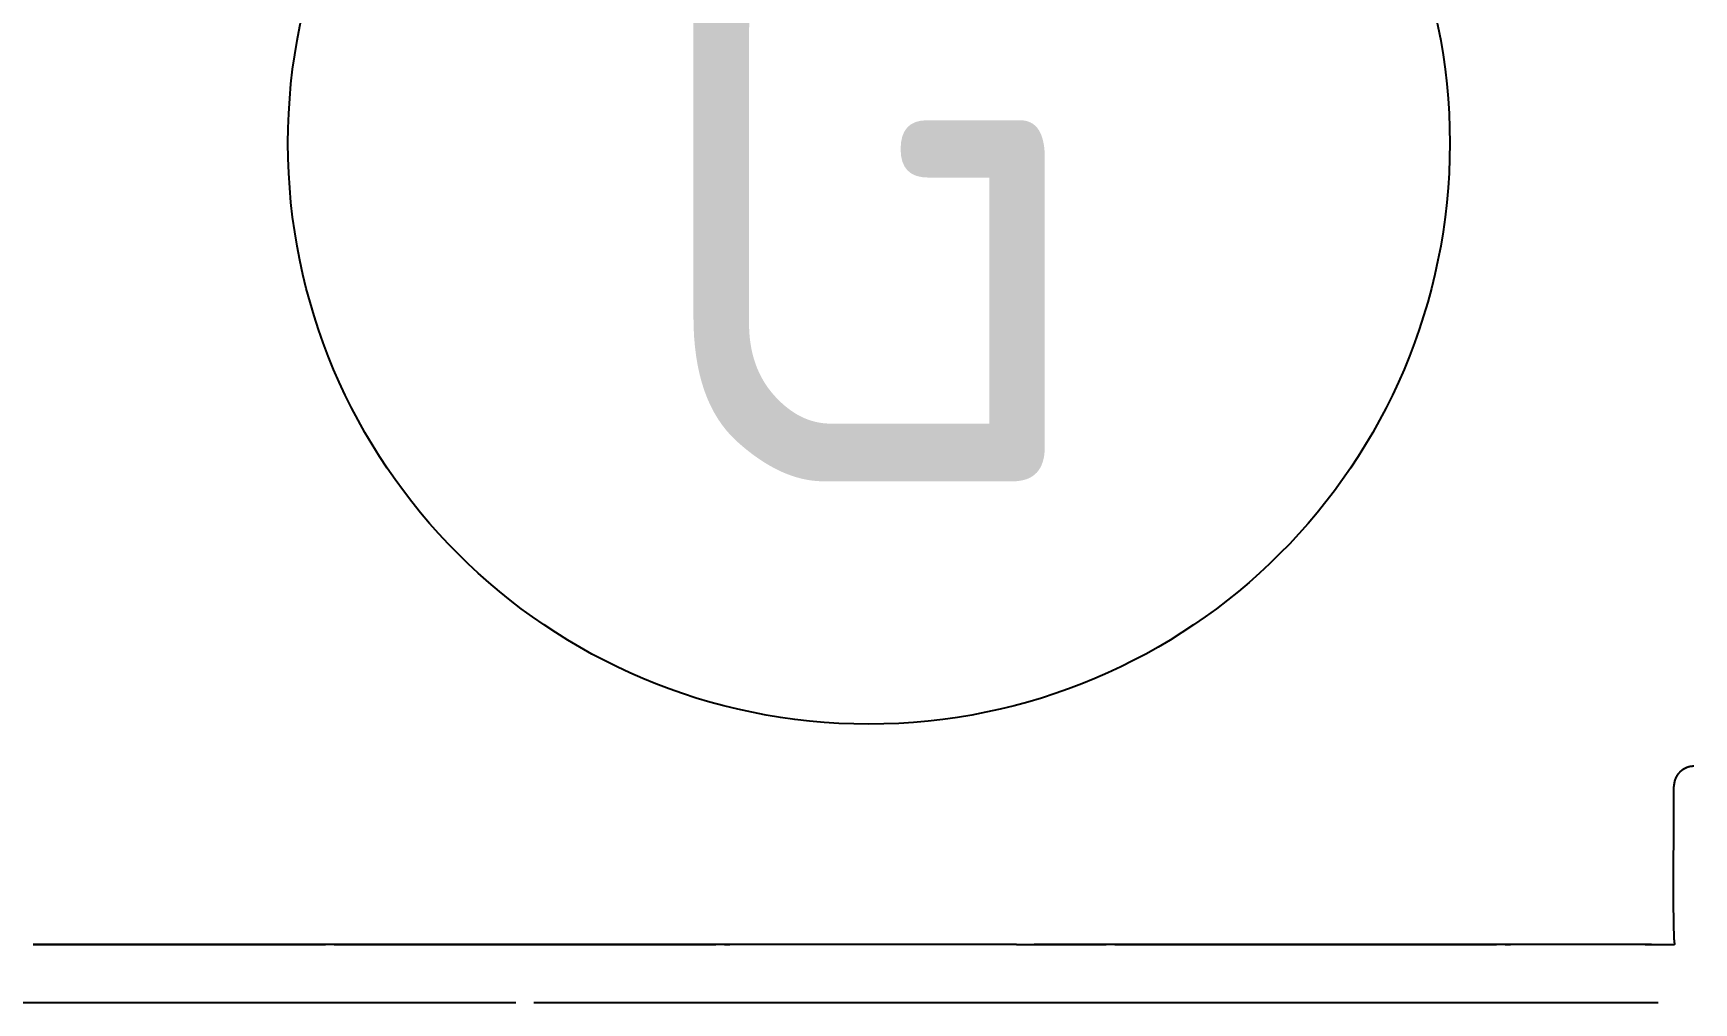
# Model space of a CAD drawing. Extents: x 4511820 to 5180432, y -1526536 to -944957.
# Drawn here: x 5013589 to 5013863.4, y -1423149.2 to -1422989 of the extents above; entities that cross this region are included whole.
import ezdxf

# ---------------------------------------------------------------- set-up
doc = ezdxf.new("R2010")
doc.units = 0
doc.header["$MEASUREMENT"] = 0
doc.layers.add('Z-Kúrenie', color=101, linetype='CONTINUOUS')
doc.styles.add('STYLE1', font='isocp.shx')

msp = doc.modelspace()

# ---------------------------------------------------------------- linework, layer by layer
at = {"layer": 'Z-Kúrenie'}
for p, q in [((5013860.106, -1423132.616), (5013860.155, -1423115.363)), ((5013860.157, -1423115.363), (5013860.159, -1423113.448)), ((5013636.235, -1423139.549), (5013589.007, -1423139.549)), ((5013589.007, -1423139.55), (5013636.379, -1423139.551)), ((5013636.235, -1423139.55), (5013636.235, -1423139.549)), ((5013637.278, -1423139.563), (5013636.235, -1423139.549)), ((5013636.379, -1423139.551), (5013636.507, -1423139.552)), ((5013636.507, -1423139.552), (5013636.687, -1423139.554)), ((5013636.687, -1423139.554), (5013637.04, -1423139.56)), ((5013637.04, -1423139.56), (5013637.162, -1423139.562)), ((5013637.162, -1423139.562), (5013637.234, -1423139.563)), ((5013637.234, -1423139.563), (5013637.29, -1423139.563)), ((5013637.29, -1423139.563), (5013637.278, -1423139.563)), ((5013638.741, -1423139.563), (5013637.289, -1423139.563)), ((5013638.715, -1423139.563), (5013638.715, -1423139.563)), ((5013638.728, -1423139.563), (5013638.715, -1423139.563)), ((5013639.769, -1423139.549), (5013638.728, -1423139.563)), ((5013638.741, -1423139.563), (5013638.811, -1423139.563)), ((5013638.811, -1423139.563), (5013638.888, -1423139.562)), ((5013638.888, -1423139.562), (5013639.329, -1423139.554)), ((5013639.329, -1423139.554), (5013639.511, -1423139.551)), ((5013639.511, -1423139.551), (5013639.641, -1423139.55)), ((5013639.641, -1423139.55), (5013700.758, -1423139.55)), ((5013700.749, -1423139.549), (5013639.769, -1423139.549)), ((5013639.769, -1423139.55), (5013639.769, -1423139.549)), ((5013700.749, -1423139.55), (5013700.749, -1423139.549)), ((5013701.791, -1423139.563), (5013700.749, -1423139.549)), ((5013700.758, -1423139.55), (5013700.892, -1423139.551)), ((5013700.892, -1423139.551), (5013701.02, -1423139.552)), ((5013701.02, -1423139.552), (5013701.2, -1423139.554)), ((5013701.2, -1423139.554), (5013701.553, -1423139.56)), ((5013701.553, -1423139.56), (5013701.675, -1423139.562)), ((5013701.675, -1423139.562), (5013701.747, -1423139.563)), ((5013701.747, -1423139.563), (5013701.803, -1423139.563)), ((5013701.803, -1423139.563), (5013701.791, -1423139.563)), ((5013703.254, -1423139.563), (5013701.802, -1423139.563)), ((5013703.241, -1423139.563), (5013703.228, -1423139.563)), ((5013704.283, -1423139.549), (5013703.241, -1423139.563)), ((5013703.254, -1423139.563), (5013703.324, -1423139.563)), ((5013703.324, -1423139.563), (5013703.401, -1423139.562)), ((5013703.401, -1423139.562), (5013703.842, -1423139.554)), ((5013703.842, -1423139.554), (5013704.024, -1423139.551)), ((5013704.024, -1423139.551), (5013704.154, -1423139.55)), ((5013751.511, -1423139.55), (5013704.154, -1423139.55)), ((5013704.283, -1423139.55), (5013704.283, -1423139.549)), ((5013751.511, -1423139.549), (5013704.283, -1423139.549)), ((5013751.512, -1423139.553), (5013754.424, -1423139.553)), ((5013751.513, -1423139.554), (5013754.423, -1423139.554)), ((5013754.425, -1423139.55), (5013765.405, -1423139.551)), ((5013765.262, -1423139.549), (5013754.426, -1423139.549)), ((5013765.262, -1423139.55), (5013765.262, -1423139.549)), ((5013766.304, -1423139.563), (5013765.262, -1423139.549)), ((5013765.405, -1423139.551), (5013765.534, -1423139.552)), ((5013765.534, -1423139.552), (5013765.714, -1423139.554)), ((5013765.714, -1423139.554), (5013766.066, -1423139.56)), ((5013766.066, -1423139.56), (5013766.188, -1423139.562)), ((5013766.188, -1423139.562), (5013766.261, -1423139.563)), ((5013766.261, -1423139.563), (5013766.316, -1423139.563)), ((5013766.316, -1423139.563), (5013766.304, -1423139.563)), ((5013767.767, -1423139.563), (5013766.315, -1423139.563)), ((5013767.754, -1423139.563), (5013767.742, -1423139.563)), ((5013768.796, -1423139.549), (5013767.754, -1423139.563)), ((5013767.767, -1423139.563), (5013767.837, -1423139.563)), ((5013767.837, -1423139.563), (5013767.914, -1423139.562)), ((5013767.914, -1423139.562), (5013768.355, -1423139.554)), ((5013768.355, -1423139.554), (5013768.537, -1423139.551)), ((5013768.537, -1423139.551), (5013768.667, -1423139.55)), ((5013768.667, -1423139.55), (5013829.784, -1423139.55)), ((5013768.796, -1423139.55), (5013768.796, -1423139.549)), ((5013829.775, -1423139.549), (5013768.796, -1423139.549)), ((5013829.775, -1423139.55), (5013829.775, -1423139.549)), ((5013830.818, -1423139.563), (5013829.775, -1423139.549)), ((5013829.784, -1423139.55), (5013829.918, -1423139.551)), ((5013829.918, -1423139.551), (5013830.047, -1423139.552)), ((5013830.047, -1423139.552), (5013830.227, -1423139.554)), ((5013830.227, -1423139.554), (5013830.579, -1423139.56)), ((5013830.579, -1423139.56), (5013830.701, -1423139.562)), ((5013830.701, -1423139.562), (5013830.774, -1423139.563)), ((5013830.774, -1423139.563), (5013830.829, -1423139.563)), ((5013830.829, -1423139.563), (5013830.818, -1423139.563)), ((5013832.28, -1423139.563), (5013830.828, -1423139.563)), ((5013832.267, -1423139.563), (5013832.255, -1423139.563)), ((5013833.309, -1423139.549), (5013832.267, -1423139.563)), ((5013832.28, -1423139.563), (5013832.35, -1423139.563)), ((5013832.35, -1423139.563), (5013832.427, -1423139.562)), ((5013832.427, -1423139.562), (5013832.869, -1423139.554)), ((5013832.869, -1423139.554), (5013833.051, -1423139.551)), ((5013833.051, -1423139.551), (5013833.18, -1423139.55)), ((5013855.415, -1423139.55), (5013833.18, -1423139.55)), ((5013833.309, -1423139.55), (5013833.309, -1423139.549)), ((5013855.415, -1423139.549), (5013833.309, -1423139.549)), ((5013855.415, -1423139.55), (5013855.415, -1423139.549)), ((5013856.467, -1423139.563), (5013855.415, -1423139.549)), ((5013855.415, -1423139.55), (5013855.528, -1423139.55)), ((5013855.528, -1423139.55), (5013855.663, -1423139.551)), ((5013855.663, -1423139.551), (5013855.864, -1423139.554)), ((5013856.337, -1423139.562), (5013856.433, -1423139.563)), ((5013856.433, -1423139.563), (5013860.217, -1423139.563)), ((5013668.77, -1423149.2), (5013482.985, -1423149.2)), ((5013857.533, -1423149.2), (5013671.748, -1423149.2))]:
    msp.add_line(p, q, dxfattribs=at)
msp.add_lwpolyline([(5013855.864, -1423139.554), (5013856.117, -1423139.558), (5013856.176, -1423139.56), (5013856.337, -1423139.562)], dxfattribs=at)
for points in [[(5013863.444, -1423110.115, 0), (5013863.436, -1423110.115, 0), (5013863.427, -1423110.115, 0), (5013863.411, -1423110.116, 0), (5013863.402, -1423110.116, 0), (5013863.394, -1423110.116, 0), (5013863.385, -1423110.116, 0), (5013863.377, -1423110.116, 0), (5013863.36, -1423110.116, 0), (5013863.352, -1423110.117, 0), (5013863.344, -1423110.117, 0), (5013863.335, -1423110.117, 0), (5013863.327, -1423110.118, 0), (5013863.31, -1423110.118, 0), (5013863.302, -1423110.119, 0), (5013863.293, -1423110.119, 0), (5013863.285, -1423110.119, 0), (5013863.268, -1423110.12, 0), (5013863.26, -1423110.121, 0), (5013863.252, -1423110.121, 0), (5013863.243, -1423110.122, 0), (5013863.235, -1423110.122, 0), (5013863.218, -1423110.123, 0), (5013863.21, -1423110.124, 0), (5013863.201, -1423110.125, 0), (5013863.193, -1423110.125, 0), (5013863.185, -1423110.126, 0), (5013863.168, -1423110.127, 0), (5013863.159, -1423110.128, 0), (5013863.151, -1423110.129, 0), (5013863.143, -1423110.13, 0), (5013863.126, -1423110.131, 0), (5013863.118, -1423110.132, 0), (5013863.109, -1423110.133, 0), (5013863.101, -1423110.134, 0), (5013863.092, -1423110.135, 0), (5013863.076, -1423110.136, 0), (5013863.067, -1423110.137, 0), (5013863.059, -1423110.138, 0), (5013863.051, -1423110.14, 0), (5013863.042, -1423110.141, 0), (5013863.026, -1423110.142, 0), (5013863.017, -1423110.143, 0), (5013863.009, -1423110.145, 0), (5013863, -1423110.146, 0), (5013862.992, -1423110.147, 0), (5013862.975, -1423110.149, 0), (5013862.967, -1423110.15, 0), (5013862.959, -1423110.152, 0), (5013862.95, -1423110.154, 0), (5013862.942, -1423110.155, 0), (5013862.925, -1423110.157, 0), (5013862.917, -1423110.158, 0), (5013862.908, -1423110.16, 0), (5013862.9, -1423110.162, 0), (5013862.892, -1423110.163, 0), (5013862.875, -1423110.165, 0), (5013862.867, -1423110.167, 0), (5013862.858, -1423110.169, 0), (5013862.85, -1423110.171, 0), (5013862.841, -1423110.172, 0), (5013862.825, -1423110.174, 0), (5013862.816, -1423110.176, 0), (5013862.808, -1423110.178, 0), (5013862.8, -1423110.18, 0), (5013862.791, -1423110.182, 0), (5013862.774, -1423110.184, 0), (5013862.766, -1423110.186, 0), (5013862.758, -1423110.189, 0), (5013862.749, -1423110.191, 0), (5013862.741, -1423110.193, 0), (5013862.724, -1423110.195, 0), (5013862.716, -1423110.197, 0), (5013862.708, -1423110.2, 0), (5013862.699, -1423110.202, 0), (5013862.691, -1423110.204, 0), (5013862.682, -1423110.207, 0), (5013862.666, -1423110.209, 0), (5013862.657, -1423110.212, 0), (5013862.649, -1423110.214, 0), (5013862.641, -1423110.217, 0), (5013862.632, -1423110.219, 0), (5013862.615, -1423110.222, 0), (5013862.607, -1423110.224, 0), (5013862.599, -1423110.227, 0), (5013862.59, -1423110.23, 0), (5013862.582, -1423110.232, 0), (5013862.574, -1423110.235, 0), (5013862.557, -1423110.238, 0), (5013862.549, -1423110.241, 0), (5013862.54, -1423110.243, 0), (5013862.532, -1423110.246, 0), (5013862.523, -1423110.249, 0), (5013862.515, -1423110.252, 0), (5013862.498, -1423110.255, 0), (5013862.49, -1423110.258, 0), (5013862.482, -1423110.261, 0), (5013862.473, -1423110.264, 0), (5013862.465, -1423110.267, 0), (5013862.456, -1423110.27, 0), (5013862.44, -1423110.273, 0), (5013862.431, -1423110.276, 0), (5013862.423, -1423110.279, 0), (5013862.415, -1423110.283, 0), (5013862.406, -1423110.286, 0), (5013862.398, -1423110.289, 0), (5013862.39, -1423110.292, 0), (5013862.373, -1423110.296, 0), (5013862.364, -1423110.299, 0), (5013862.356, -1423110.302, 0), (5013862.348, -1423110.306, 0), (5013862.339, -1423110.309, 0), (5013862.331, -1423110.313, 0), (5013862.323, -1423110.316, 0), (5013862.306, -1423110.32, 0), (5013862.297, -1423110.323, 0), (5013862.289, -1423110.327, 0), (5013862.281, -1423110.331, 0), (5013862.272, -1423110.334, 0), (5013862.264, -1423110.338, 0), (5013862.256, -1423110.342, 0), (5013862.239, -1423110.345, 0), (5013862.231, -1423110.349, 0), (5013862.222, -1423110.353, 0), (5013862.214, -1423110.357, 0), (5013862.205, -1423110.361, 0), (5013862.197, -1423110.365, 0), (5013862.189, -1423110.368, 0), (5013862.18, -1423110.372, 0), (5013862.164, -1423110.376, 0), (5013862.155, -1423110.38, 0), (5013862.147, -1423110.384, 0), (5013862.138, -1423110.388, 0), (5013862.13, -1423110.393, 0), (5013862.122, -1423110.397, 0), (5013862.113, -1423110.401, 0), (5013862.105, -1423110.405, 0), (5013862.097, -1423110.409, 0), (5013862.08, -1423110.414, 0), (5013862.072, -1423110.418, 0), (5013862.063, -1423110.422, 0), (5013862.055, -1423110.426, 0), (5013862.046, -1423110.431, 0), (5013862.038, -1423110.435, 0), (5013862.03, -1423110.44, 0), (5013862.021, -1423110.444, 0), (5013862.013, -1423110.449, 0), (5013862.005, -1423110.453, 0), (5013861.988, -1423110.458, 0), (5013861.979, -1423110.462, 0), (5013861.971, -1423110.467, 0), (5013861.963, -1423110.471, 0), (5013861.954, -1423110.476, 0), (5013861.946, -1423110.481, 0), (5013861.938, -1423110.485, 0), (5013861.929, -1423110.49, 0), (5013861.921, -1423110.495, 0), (5013861.913, -1423110.5, 0), (5013861.904, -1423110.504, 0), (5013861.896, -1423110.509, 0), (5013861.887, -1423110.514, 0), (5013861.871, -1423110.519, 0), (5013861.862, -1423110.524, 0), (5013861.854, -1423110.529, 0), (5013861.846, -1423110.534, 0), (5013861.837, -1423110.539, 0), (5013861.829, -1423110.544, 0), (5013861.82, -1423110.549, 0), (5013861.812, -1423110.554, 0), (5013861.804, -1423110.559, 0), (5013861.795, -1423110.564, 0), (5013861.787, -1423110.569, 0), (5013861.779, -1423110.575, 0), (5013861.77, -1423110.58, 0), (5013861.762, -1423110.585, 0), (5013861.754, -1423110.59, 0), (5013861.745, -1423110.596, 0), (5013861.737, -1423110.601, 0), (5013861.728, -1423110.606, 0), (5013861.72, -1423110.612, 0), (5013861.712, -1423110.617, 0), (5013861.703, -1423110.622, 0), (5013861.695, -1423110.628, 0), (5013861.678, -1423110.633, 0), (5013861.67, -1423110.639, 0), (5013861.661, -1423110.644, 0), (5013861.653, -1423110.65, 0), (5013861.645, -1423110.656, 0), (5013861.636, -1423110.661, 0), (5013861.628, -1423110.667, 0), (5013861.62, -1423110.673, 0), (5013861.611, -1423110.678, 0), (5013861.603, -1423110.684, 0), (5013861.595, -1423110.69, 0), (5013861.586, -1423110.696, 0), (5013861.578, -1423110.701, 0), (5013861.569, -1423110.707, 0), (5013861.561, -1423110.713, 0), (5013861.553, -1423110.719, 0), (5013861.544, -1423110.725, 0), (5013861.536, -1423110.731, 0), (5013861.528, -1423110.737, 0), (5013861.519, -1423110.743, 0), (5013861.511, -1423110.749, 0), (5013861.502, -1423110.755, 0), (5013861.502, -1423110.761, 0), (5013861.494, -1423110.767, 0), (5013861.486, -1423110.773, 0), (5013861.477, -1423110.779, 0), (5013861.469, -1423110.785, 0), (5013861.461, -1423110.792, 0), (5013861.452, -1423110.798, 0), (5013861.444, -1423110.804, 0), (5013861.436, -1423110.81, 0), (5013861.427, -1423110.817, 0), (5013861.419, -1423110.823, 0), (5013861.41, -1423110.829, 0), (5013861.402, -1423110.836, 0), (5013861.394, -1423110.842, 0), (5013861.385, -1423110.848, 0), (5013861.377, -1423110.855, 0), (5013861.369, -1423110.861, 0), (5013861.36, -1423110.868, 0), (5013861.352, -1423110.874, 0), (5013861.343, -1423110.881, 0), (5013861.335, -1423110.887, 0), (5013861.335, -1423110.894, 0), (5013861.327, -1423110.901, 0), (5013861.318, -1423110.907, 0), (5013861.31, -1423110.914, 0), (5013861.302, -1423110.921, 0), (5013861.293, -1423110.927, 0), (5013861.285, -1423110.934, 0), (5013861.277, -1423110.941, 0), (5013861.268, -1423110.948, 0), (5013861.26, -1423110.954, 0), (5013861.251, -1423110.961, 0), (5013861.251, -1423110.968, 0), (5013861.243, -1423110.975, 0), (5013861.235, -1423110.982, 0), (5013861.226, -1423110.989, 0), (5013861.218, -1423110.996, 0), (5013861.21, -1423111.003, 0), (5013861.201, -1423111.01, 0), (5013861.193, -1423111.016, 0), (5013861.184, -1423111.024, 0), (5013861.184, -1423111.031, 0), (5013861.176, -1423111.038, 0), (5013861.168, -1423111.045, 0), (5013861.159, -1423111.052, 0), (5013861.151, -1423111.059, 0), (5013861.143, -1423111.066, 0), (5013861.134, -1423111.073, 0), (5013861.126, -1423111.081, 0), (5013861.126, -1423111.088, 0), (5013861.118, -1423111.095, 0), (5013861.109, -1423111.102, 0), (5013861.101, -1423111.11, 0), (5013861.092, -1423111.117, 0), (5013861.084, -1423111.124, 0), (5013861.084, -1423111.132, 0), (5013861.076, -1423111.139, 0), (5013861.067, -1423111.146, 0), (5013861.059, -1423111.154, 0), (5013861.051, -1423111.161, 0), (5013861.042, -1423111.169, 0), (5013861.042, -1423111.176, 0), (5013861.034, -1423111.184, 0), (5013861.025, -1423111.191, 0), (5013861.017, -1423111.199, 0), (5013861.009, -1423111.206, 0), (5013861, -1423111.214, 0), (5013861, -1423111.222, 0), (5013860.992, -1423111.229, 0), (5013860.984, -1423111.237, 0), (5013860.975, -1423111.245, 0), (5013860.967, -1423111.252, 0), (5013860.967, -1423111.26, 0), (5013860.959, -1423111.268, 0), (5013860.95, -1423111.275, 0), (5013860.942, -1423111.283, 0), (5013860.942, -1423111.291, 0), (5013860.933, -1423111.299, 0), (5013860.925, -1423111.307, 0), (5013860.917, -1423111.315, 0), (5013860.908, -1423111.322, 0), (5013860.908, -1423111.33, 0), (5013860.9, -1423111.338, 0), (5013860.892, -1423111.346, 0), (5013860.883, -1423111.354, 0), (5013860.883, -1423111.362, 0), (5013860.875, -1423111.37, 0), (5013860.866, -1423111.378, 0), (5013860.858, -1423111.386, 0), (5013860.858, -1423111.394, 0), (5013860.85, -1423111.402, 0), (5013860.841, -1423111.41, 0), (5013860.833, -1423111.419, 0), (5013860.833, -1423111.427, 0), (5013860.825, -1423111.435, 0), (5013860.816, -1423111.443, 0), (5013860.816, -1423111.451, 0), (5013860.808, -1423111.459, 0), (5013860.8, -1423111.468, 0), (5013860.791, -1423111.476, 0), (5013860.791, -1423111.484, 0), (5013860.783, -1423111.492, 0), (5013860.774, -1423111.501, 0), (5013860.774, -1423111.509, 0), (5013860.766, -1423111.517, 0), (5013860.758, -1423111.526, 0), (5013860.749, -1423111.534, 0), (5013860.749, -1423111.542, 0), (5013860.741, -1423111.551, 0), (5013860.733, -1423111.559, 0), (5013860.733, -1423111.568, 0), (5013860.724, -1423111.576, 0), (5013860.716, -1423111.585, 0), (5013860.716, -1423111.593, 0), (5013860.707, -1423111.602, 0), (5013860.699, -1423111.61, 0), (5013860.699, -1423111.619, 0), (5013860.691, -1423111.627, 0), (5013860.682, -1423111.636, 0), (5013860.682, -1423111.644, 0), (5013860.674, -1423111.653, 0), (5013860.666, -1423111.662, 0), (5013860.666, -1423111.67, 0), (5013860.657, -1423111.679, 0), (5013860.657, -1423111.688, 0), (5013860.649, -1423111.696, 0), (5013860.641, -1423111.705, 0), (5013860.641, -1423111.714, 0), (5013860.632, -1423111.722, 0), (5013860.624, -1423111.731, 0), (5013860.624, -1423111.74, 0), (5013860.615, -1423111.749, 0), (5013860.615, -1423111.758, 0), (5013860.607, -1423111.766, 0), (5013860.599, -1423111.775, 0), (5013860.599, -1423111.784, 0), (5013860.59, -1423111.793, 0), (5013860.59, -1423111.802, 0), (5013860.582, -1423111.811, 0), (5013860.574, -1423111.82, 0), (5013860.574, -1423111.828, 0), (5013860.565, -1423111.837, 0), (5013860.565, -1423111.846, 0), (5013860.557, -1423111.855, 0), (5013860.548, -1423111.864, 0), (5013860.548, -1423111.873, 0), (5013860.54, -1423111.882, 0), (5013860.54, -1423111.891, 0), (5013860.532, -1423111.9, 0), (5013860.532, -1423111.909, 0), (5013860.523, -1423111.918, 0), (5013860.523, -1423111.927, 0), (5013860.515, -1423111.937, 0), (5013860.507, -1423111.946, 0), (5013860.507, -1423111.955, 0), (5013860.498, -1423111.964, 0), (5013860.498, -1423111.973, 0), (5013860.49, -1423111.982, 0), (5013860.49, -1423111.991, 0), (5013860.482, -1423112.001, 0), (5013860.482, -1423112.01, 0), (5013860.473, -1423112.019, 0), (5013860.473, -1423112.028, 0), (5013860.465, -1423112.038, 0), (5013860.465, -1423112.047, 0), (5013860.456, -1423112.056, 0), (5013860.456, -1423112.065, 0), (5013860.448, -1423112.075, 0), (5013860.448, -1423112.084, 0), (5013860.44, -1423112.093, 0), (5013860.44, -1423112.103, 0), (5013860.431, -1423112.112, 0), (5013860.431, -1423112.121, 0), (5013860.423, -1423112.131, 0), (5013860.423, -1423112.14, 0), (5013860.415, -1423112.149, 0), (5013860.415, -1423112.159, 0), (5013860.406, -1423112.168, 0), (5013860.406, -1423112.178, 0), (5013860.406, -1423112.187, 0), (5013860.398, -1423112.197, 0), (5013860.398, -1423112.206, 0), (5013860.389, -1423112.216, 0), (5013860.389, -1423112.225, 0), (5013860.381, -1423112.234, 0), (5013860.381, -1423112.244, 0), (5013860.373, -1423112.254, 0), (5013860.373, -1423112.263, 0), (5013860.373, -1423112.273, 0), (5013860.364, -1423112.282, 0), (5013860.364, -1423112.292, 0), (5013860.356, -1423112.301, 0), (5013860.356, -1423112.311, 0), (5013860.356, -1423112.32, 0), (5013860.348, -1423112.33, 0), (5013860.348, -1423112.34, 0), (5013860.339, -1423112.349, 0), (5013860.339, -1423112.359, 0), (5013860.339, -1423112.368, 0), (5013860.331, -1423112.378, 0), (5013860.331, -1423112.388, 0), (5013860.323, -1423112.397, 0), (5013860.323, -1423112.407, 0), (5013860.323, -1423112.417, 0), (5013860.314, -1423112.427, 0), (5013860.314, -1423112.436, 0), (5013860.314, -1423112.446, 0), (5013860.306, -1423112.456, 0), (5013860.306, -1423112.465, 0), (5013860.306, -1423112.475, 0), (5013860.297, -1423112.485, 0), (5013860.297, -1423112.495, 0), (5013860.289, -1423112.504, 0), (5013860.289, -1423112.514, 0), (5013860.289, -1423112.524, 0), (5013860.281, -1423112.534, 0), (5013860.281, -1423112.544, 0), (5013860.281, -1423112.553, 0), (5013860.281, -1423112.563, 0), (5013860.272, -1423112.573, 0), (5013860.272, -1423112.583, 0), (5013860.272, -1423112.593, 0), (5013860.264, -1423112.603, 0), (5013860.264, -1423112.612, 0), (5013860.264, -1423112.622, 0), (5013860.256, -1423112.632, 0), (5013860.256, -1423112.642, 0), (5013860.256, -1423112.652, 0), (5013860.256, -1423112.662, 0), (5013860.247, -1423112.672, 0), (5013860.247, -1423112.682, 0), (5013860.247, -1423112.692, 0), (5013860.239, -1423112.701, 0), (5013860.239, -1423112.711, 0), (5013860.239, -1423112.721, 0), (5013860.239, -1423112.731, 0), (5013860.23, -1423112.741, 0), (5013860.23, -1423112.751, 0), (5013860.23, -1423112.761, 0), (5013860.23, -1423112.771, 0), (5013860.222, -1423112.781, 0), (5013860.222, -1423112.791, 0), (5013860.222, -1423112.801, 0), (5013860.222, -1423112.811, 0), (5013860.214, -1423112.821, 0), (5013860.214, -1423112.831, 0), (5013860.214, -1423112.841, 0), (5013860.214, -1423112.851, 0), (5013860.214, -1423112.861, 0), (5013860.205, -1423112.871, 0), (5013860.205, -1423112.881, 0), (5013860.205, -1423112.891, 0), (5013860.205, -1423112.901, 0), (5013860.205, -1423112.911, 0), (5013860.197, -1423112.921, 0), (5013860.197, -1423112.931, 0), (5013860.197, -1423112.941, 0), (5013860.197, -1423112.952, 0), (5013860.197, -1423112.962, 0), (5013860.189, -1423112.972, 0), (5013860.189, -1423112.982, 0), (5013860.189, -1423112.992, 0), (5013860.189, -1423113.002, 0), (5013860.189, -1423113.012, 0), (5013860.189, -1423113.022, 0), (5013860.189, -1423113.032, 0), (5013860.18, -1423113.042, 0), (5013860.18, -1423113.052, 0), (5013860.18, -1423113.063, 0), (5013860.18, -1423113.073, 0), (5013860.18, -1423113.083, 0), (5013860.18, -1423113.093, 0), (5013860.18, -1423113.103, 0), (5013860.172, -1423113.113, 0), (5013860.172, -1423113.123, 0), (5013860.172, -1423113.133, 0), (5013860.172, -1423113.144, 0), (5013860.172, -1423113.154, 0), (5013860.172, -1423113.164, 0), (5013860.172, -1423113.174, 0), (5013860.172, -1423113.184, 0), (5013860.172, -1423113.194, 0), (5013860.172, -1423113.204, 0), (5013860.164, -1423113.215, 0), (5013860.164, -1423113.225, 0), (5013860.164, -1423113.235, 0), (5013860.164, -1423113.245, 0), (5013860.164, -1423113.255, 0), (5013860.164, -1423113.265, 0), (5013860.164, -1423113.276, 0), (5013860.164, -1423113.286, 0), (5013860.164, -1423113.296, 0), (5013860.164, -1423113.306, 0), (5013860.164, -1423113.316, 0), (5013860.164, -1423113.326, 0), (5013860.164, -1423113.337, 0), (5013860.164, -1423113.347, 0), (5013860.164, -1423113.357, 0), (5013860.164, -1423113.367, 0), (5013860.164, -1423113.377, 0), (5013860.164, -1423113.387, 0), (5013860.164, -1423113.398, 0), (5013860.164, -1423113.408, 0), (5013860.155, -1423113.418, 0), (5013860.155, -1423113.428, 0), (5013860.155, -1423113.438, 0), (5013860.155, -1423113.448, 0)], [(5013860.113, -1423134.033, 0), (5013860.113, -1423134.023, 0), (5013860.113, -1423134.013, 0), (5013860.113, -1423134.003, 0), (5013860.113, -1423133.993, 0), (5013860.113, -1423133.983, 0), (5013860.113, -1423133.973, 0), (5013860.113, -1423133.963, 0), (5013860.113, -1423133.952, 0), (5013860.113, -1423133.942, 0), (5013860.113, -1423133.932, 0), (5013860.113, -1423133.922, 0), (5013860.113, -1423133.911, 0), (5013860.113, -1423133.901, 0), (5013860.113, -1423133.891, 0), (5013860.113, -1423133.88, 0), (5013860.113, -1423133.87, 0), (5013860.113, -1423133.859, 0), (5013860.113, -1423133.849, 0), (5013860.113, -1423133.838, 0), (5013860.113, -1423133.828, 0), (5013860.113, -1423133.817, 0), (5013860.113, -1423133.807, 0), (5013860.113, -1423133.796, 0), (5013860.113, -1423133.785, 0), (5013860.113, -1423133.774, 0), (5013860.113, -1423133.764, 0), (5013860.113, -1423133.753, 0), (5013860.113, -1423133.742, 0), (5013860.113, -1423133.731, 0), (5013860.113, -1423133.72, 0), (5013860.113, -1423133.709, 0), (5013860.113, -1423133.699, 0), (5013860.113, -1423133.688, 0), (5013860.113, -1423133.677, 0), (5013860.113, -1423133.666, 0), (5013860.105, -1423133.655, 0), (5013860.105, -1423133.644, 0), (5013860.105, -1423133.633, 0), (5013860.105, -1423133.622, 0), (5013860.105, -1423133.61, 0), (5013860.105, -1423133.599, 0), (5013860.105, -1423133.588, 0), (5013860.105, -1423133.577, 0), (5013860.105, -1423133.566, 0), (5013860.105, -1423133.555, 0), (5013860.105, -1423133.543, 0), (5013860.105, -1423133.532, 0), (5013860.105, -1423133.521, 0), (5013860.105, -1423133.51, 0), (5013860.105, -1423133.498, 0), (5013860.105, -1423133.487, 0), (5013860.105, -1423133.476, 0), (5013860.105, -1423133.464, 0), (5013860.105, -1423133.453, 0), (5013860.105, -1423133.442, 0), (5013860.105, -1423133.43, 0), (5013860.105, -1423133.419, 0), (5013860.105, -1423133.408, 0), (5013860.105, -1423133.396, 0), (5013860.105, -1423133.385, 0), (5013860.105, -1423133.373, 0), (5013860.105, -1423133.362, 0), (5013860.105, -1423133.351, 0), (5013860.105, -1423133.339, 0), (5013860.105, -1423133.328, 0), (5013860.105, -1423133.316, 0), (5013860.105, -1423133.305, 0), (5013860.105, -1423133.293, 0), (5013860.105, -1423133.282, 0), (5013860.105, -1423133.27, 0), (5013860.105, -1423133.259, 0), (5013860.105, -1423133.247, 0), (5013860.105, -1423133.236, 0), (5013860.105, -1423133.224, 0), (5013860.105, -1423133.213, 0), (5013860.105, -1423133.201, 0), (5013860.105, -1423133.19, 0), (5013860.105, -1423133.178, 0), (5013860.105, -1423133.167, 0), (5013860.105, -1423133.155, 0), (5013860.105, -1423133.144, 0), (5013860.105, -1423133.132, 0), (5013860.105, -1423133.121, 0), (5013860.105, -1423133.109, 0), (5013860.105, -1423133.098, 0), (5013860.105, -1423133.087, 0), (5013860.105, -1423133.075, 0), (5013860.105, -1423133.064, 0), (5013860.105, -1423133.052, 0), (5013860.105, -1423133.041, 0), (5013860.105, -1423133.029, 0), (5013860.105, -1423133.018, 0), (5013860.105, -1423133.006, 0), (5013860.105, -1423132.995, 0), (5013860.105, -1423132.984, 0), (5013860.105, -1423132.972, 0), (5013860.105, -1423132.961, 0), (5013860.105, -1423132.949, 0), (5013860.105, -1423132.938, 0), (5013860.105, -1423132.927, 0), (5013860.105, -1423132.915, 0), (5013860.105, -1423132.904, 0), (5013860.105, -1423132.893, 0), (5013860.105, -1423132.881, 0), (5013860.105, -1423132.87, 0), (5013860.105, -1423132.859, 0), (5013860.105, -1423132.848, 0), (5013860.105, -1423132.836, 0), (5013860.105, -1423132.825, 0), (5013860.105, -1423132.814, 0), (5013860.105, -1423132.803, 0), (5013860.105, -1423132.791, 0), (5013860.105, -1423132.78, 0), (5013860.105, -1423132.769, 0), (5013860.105, -1423132.758, 0), (5013860.105, -1423132.747, 0), (5013860.105, -1423132.736, 0), (5013860.105, -1423132.725, 0), (5013860.105, -1423132.714, 0), (5013860.105, -1423132.703, 0), (5013860.105, -1423132.692, 0), (5013860.105, -1423132.681, 0), (5013860.105, -1423132.67, 0), (5013860.105, -1423132.659, 0), (5013860.105, -1423132.648, 0), (5013860.105, -1423132.637, 0), (5013860.105, -1423132.626, 0), (5013860.105, -1423132.616, 0)], [(5013860.256, -1423139.316, 0), (5013860.256, -1423139.3, 0), (5013860.256, -1423139.285, 0), (5013860.256, -1423139.268, 0), (5013860.256, -1423139.251, 0), (5013860.256, -1423139.234, 0), (5013860.247, -1423139.217, 0), (5013860.247, -1423139.198, 0), (5013860.247, -1423139.18, 0), (5013860.247, -1423139.161, 0), (5013860.247, -1423139.141, 0), (5013860.247, -1423139.121, 0), (5013860.247, -1423139.101, 0), (5013860.239, -1423139.08, 0), (5013860.239, -1423139.059, 0), (5013860.239, -1423139.037, 0), (5013860.239, -1423139.015, 0), (5013860.239, -1423138.992, 0), (5013860.239, -1423138.969, 0), (5013860.23, -1423138.946, 0), (5013860.23, -1423138.922, 0), (5013860.23, -1423138.897, 0), (5013860.23, -1423138.872, 0), (5013860.23, -1423138.847, 0), (5013860.23, -1423138.821, 0), (5013860.23, -1423138.795, 0), (5013860.222, -1423138.769, 0), (5013860.222, -1423138.741, 0), (5013860.222, -1423138.714, 0), (5013860.222, -1423138.686, 0), (5013860.222, -1423138.658, 0), (5013860.222, -1423138.629, 0), (5013860.222, -1423138.6, 0), (5013860.214, -1423138.57, 0), (5013860.214, -1423138.54, 0), (5013860.214, -1423138.509, 0), (5013860.214, -1423138.478, 0), (5013860.214, -1423138.447, 0), (5013860.214, -1423138.415, 0), (5013860.205, -1423138.383, 0), (5013860.205, -1423138.351, 0), (5013860.205, -1423138.317, 0), (5013860.205, -1423138.284, 0), (5013860.205, -1423138.25, 0), (5013860.205, -1423138.216, 0), (5013860.205, -1423138.181, 0), (5013860.197, -1423138.146, 0), (5013860.197, -1423138.11, 0), (5013860.197, -1423138.075, 0), (5013860.197, -1423138.038, 0), (5013860.197, -1423138.001, 0), (5013860.197, -1423137.964, 0), (5013860.197, -1423137.927, 0), (5013860.189, -1423137.889, 0), (5013860.189, -1423137.85, 0), (5013860.189, -1423137.812, 0), (5013860.189, -1423137.772, 0), (5013860.189, -1423137.733, 0), (5013860.189, -1423137.693, 0), (5013860.189, -1423137.653, 0), (5013860.18, -1423137.612, 0), (5013860.18, -1423137.571, 0), (5013860.18, -1423137.529, 0), (5013860.18, -1423137.487, 0), (5013860.18, -1423137.445, 0), (5013860.18, -1423137.402, 0), (5013860.18, -1423137.359, 0), (5013860.172, -1423137.316, 0), (5013860.172, -1423137.272, 0), (5013860.172, -1423137.228, 0), (5013860.172, -1423137.184, 0), (5013860.172, -1423137.139, 0), (5013860.172, -1423137.093, 0), (5013860.172, -1423137.048, 0), (5013860.172, -1423137.002, 0), (5013860.164, -1423136.955, 0), (5013860.164, -1423136.909, 0), (5013860.164, -1423136.861, 0), (5013860.164, -1423136.814, 0), (5013860.164, -1423136.766, 0), (5013860.164, -1423136.718, 0), (5013860.164, -1423136.67, 0), (5013860.155, -1423136.621, 0), (5013860.155, -1423136.571, 0), (5013860.155, -1423136.522, 0), (5013860.155, -1423136.472, 0), (5013860.155, -1423136.422, 0), (5013860.155, -1423136.371, 0), (5013860.155, -1423136.32, 0), (5013860.155, -1423136.269, 0), (5013860.147, -1423136.217, 0), (5013860.147, -1423136.166, 0), (5013860.147, -1423136.113, 0), (5013860.147, -1423136.061, 0), (5013860.147, -1423136.008, 0), (5013860.147, -1423135.955, 0), (5013860.147, -1423135.901, 0), (5013860.147, -1423135.847, 0), (5013860.138, -1423135.793, 0), (5013860.138, -1423135.739, 0), (5013860.138, -1423135.684, 0), (5013860.138, -1423135.629, 0), (5013860.138, -1423135.573, 0), (5013860.138, -1423135.517, 0), (5013860.138, -1423135.462, 0), (5013860.138, -1423135.405, 0), (5013860.13, -1423135.349, 0), (5013860.13, -1423135.292, 0), (5013860.13, -1423135.234, 0), (5013860.13, -1423135.177, 0), (5013860.13, -1423135.119, 0), (5013860.13, -1423135.061, 0), (5013860.13, -1423135.003, 0), (5013860.13, -1423134.944, 0), (5013860.13, -1423134.885, 0), (5013860.122, -1423134.826, 0), (5013860.122, -1423134.767, 0), (5013860.122, -1423134.707, 0), (5013860.122, -1423134.647, 0), (5013860.122, -1423134.587, 0), (5013860.122, -1423134.526, 0), (5013860.122, -1423134.465, 0), (5013860.122, -1423134.404, 0), (5013860.122, -1423134.343, 0), (5013860.113, -1423134.281, 0), (5013860.113, -1423134.22, 0), (5013860.113, -1423134.158, 0), (5013860.113, -1423134.095, 0), (5013860.113, -1423134.033, 0)], [(5013751.512, -1423139.549, 0), (5013751.512, -1423139.549, 0), (5013751.512, -1423139.549, 0), (5013751.512, -1423139.549, 0), (5013751.512, -1423139.549, 0), (5013751.512, -1423139.549, 0), (5013751.512, -1423139.549, 0), (5013751.512, -1423139.549, 0), (5013751.512, -1423139.55, 0), (5013751.512, -1423139.55, 0), (5013751.512, -1423139.55, 0), (5013751.512, -1423139.55, 0), (5013751.512, -1423139.55, 0), (5013751.512, -1423139.55, 0), (5013751.512, -1423139.55, 0), (5013751.512, -1423139.55, 0), (5013751.512, -1423139.55, 0), (5013751.512, -1423139.55, 0), (5013751.512, -1423139.55, 0), (5013751.512, -1423139.55, 0), (5013751.512, -1423139.55, 0), (5013751.512, -1423139.55, 0), (5013751.512, -1423139.55, 0), (5013751.512, -1423139.55, 0), (5013751.512, -1423139.55, 0), (5013751.512, -1423139.55, 0), (5013751.512, -1423139.55, 0), (5013751.512, -1423139.55, 0), (5013751.512, -1423139.55, 0), (5013751.512, -1423139.55, 0), (5013751.512, -1423139.55, 0), (5013751.512, -1423139.55, 0), (5013751.512, -1423139.55, 0), (5013751.512, -1423139.55, 0), (5013751.512, -1423139.55, 0), (5013751.512, -1423139.55, 0), (5013751.512, -1423139.55, 0), (5013751.512, -1423139.55, 0), (5013751.512, -1423139.55, 0), (5013751.512, -1423139.55, 0), (5013751.512, -1423139.55, 0), (5013751.512, -1423139.55, 0), (5013751.512, -1423139.551, 0), (5013751.512, -1423139.551, 0), (5013751.512, -1423139.551, 0), (5013751.512, -1423139.551, 0), (5013751.512, -1423139.551, 0), (5013751.512, -1423139.551, 0), (5013751.512, -1423139.551, 0), (5013751.512, -1423139.551, 0), (5013751.512, -1423139.551, 0), (5013751.512, -1423139.551, 0), (5013751.512, -1423139.551, 0), (5013751.512, -1423139.551, 0), (5013751.512, -1423139.551, 0), (5013751.512, -1423139.551, 0), (5013751.512, -1423139.551, 0), (5013751.512, -1423139.551, 0), (5013751.512, -1423139.551, 0), (5013751.512, -1423139.551, 0), (5013751.512, -1423139.551, 0), (5013751.512, -1423139.551, 0), (5013751.512, -1423139.551, 0), (5013751.512, -1423139.551, 0), (5013751.512, -1423139.551, 0), (5013751.512, -1423139.551, 0), (5013751.512, -1423139.551, 0), (5013751.512, -1423139.551, 0), (5013751.512, -1423139.551, 0), (5013751.512, -1423139.551, 0), (5013751.512, -1423139.551, 0), (5013751.512, -1423139.551, 0), (5013751.512, -1423139.551, 0), (5013751.512, -1423139.551, 0), (5013751.512, -1423139.551, 0), (5013751.512, -1423139.551, 0), (5013751.512, -1423139.551, 0), (5013751.512, -1423139.552, 0), (5013751.512, -1423139.552, 0), (5013751.512, -1423139.552, 0), (5013751.512, -1423139.552, 0), (5013751.512, -1423139.552, 0), (5013751.512, -1423139.552, 0), (5013751.512, -1423139.552, 0), (5013751.512, -1423139.552, 0), (5013751.512, -1423139.552, 0), (5013751.512, -1423139.552, 0), (5013751.512, -1423139.552, 0), (5013751.512, -1423139.552, 0), (5013751.512, -1423139.552, 0), (5013751.512, -1423139.552, 0), (5013751.512, -1423139.552, 0), (5013751.512, -1423139.552, 0), (5013751.512, -1423139.552, 0), (5013751.512, -1423139.552, 0), (5013751.512, -1423139.552, 0), (5013751.512, -1423139.552, 0), (5013751.512, -1423139.552, 0), (5013751.512, -1423139.552, 0), (5013751.512, -1423139.552, 0), (5013751.512, -1423139.552, 0), (5013751.512, -1423139.552, 0), (5013751.512, -1423139.552, 0), (5013751.512, -1423139.552, 0), (5013751.512, -1423139.552, 0), (5013751.512, -1423139.552, 0), (5013751.512, -1423139.552, 0), (5013751.512, -1423139.552, 0), (5013751.512, -1423139.552, 0), (5013751.512, -1423139.552, 0), (5013751.512, -1423139.552, 0), (5013751.512, -1423139.552, 0), (5013751.512, -1423139.552, 0), (5013751.512, -1423139.553, 0), (5013751.512, -1423139.553, 0), (5013751.512, -1423139.553, 0), (5013751.512, -1423139.553, 0), (5013751.512, -1423139.553, 0), (5013751.512, -1423139.553, 0), (5013751.512, -1423139.553, 0), (5013751.512, -1423139.553, 0), (5013751.512, -1423139.553, 0), (5013751.512, -1423139.553, 0), (5013751.512, -1423139.553, 0), (5013751.512, -1423139.553, 0), (5013751.512, -1423139.553, 0), (5013751.512, -1423139.553, 0), (5013751.512, -1423139.553, 0), (5013751.512, -1423139.553, 0)], [(5013754.425, -1423139.549, 0), (5013754.425, -1423139.549, 0), (5013754.425, -1423139.549, 0), (5013754.425, -1423139.549, 0), (5013754.425, -1423139.549, 0), (5013754.425, -1423139.549, 0), (5013754.425, -1423139.549, 0), (5013754.425, -1423139.549, 0), (5013754.425, -1423139.549, 0), (5013754.425, -1423139.549, 0), (5013754.425, -1423139.549, 0), (5013754.425, -1423139.549, 0), (5013754.425, -1423139.549, 0), (5013754.425, -1423139.549, 0), (5013754.425, -1423139.549, 0), (5013754.425, -1423139.549, 0), (5013754.425, -1423139.549, 0), (5013754.425, -1423139.549, 0), (5013754.425, -1423139.549, 0), (5013754.425, -1423139.549, 0), (5013754.425, -1423139.549, 0), (5013754.425, -1423139.549, 0), (5013754.425, -1423139.549, 0), (5013754.425, -1423139.549, 0), (5013754.425, -1423139.549, 0), (5013754.425, -1423139.549, 0), (5013754.425, -1423139.549, 0), (5013754.425, -1423139.549, 0), (5013754.425, -1423139.549, 0), (5013754.425, -1423139.549, 0), (5013754.425, -1423139.549, 0), (5013754.425, -1423139.549, 0), (5013754.425, -1423139.549, 0), (5013754.425, -1423139.549, 0), (5013754.425, -1423139.549, 0), (5013754.425, -1423139.549, 0), (5013754.425, -1423139.549, 0), (5013754.425, -1423139.549, 0), (5013754.425, -1423139.549, 0), (5013754.425, -1423139.549, 0), (5013754.425, -1423139.549, 0), (5013754.425, -1423139.549, 0), (5013754.425, -1423139.549, 0), (5013754.425, -1423139.549, 0), (5013754.425, -1423139.549, 0), (5013754.425, -1423139.549, 0), (5013754.425, -1423139.549, 0), (5013754.425, -1423139.549, 0), (5013754.425, -1423139.549, 0), (5013754.425, -1423139.549, 0), (5013754.425, -1423139.549, 0), (5013754.425, -1423139.549, 0), (5013754.425, -1423139.549, 0), (5013754.425, -1423139.549, 0), (5013754.425, -1423139.549, 0), (5013754.425, -1423139.549, 0), (5013754.425, -1423139.549, 0), (5013754.425, -1423139.549, 0), (5013754.425, -1423139.549, 0), (5013754.425, -1423139.549, 0), (5013754.425, -1423139.549, 0), (5013754.425, -1423139.549, 0), (5013754.425, -1423139.549, 0), (5013754.425, -1423139.549, 0), (5013754.425, -1423139.549, 0), (5013754.425, -1423139.549, 0), (5013754.425, -1423139.549, 0), (5013754.425, -1423139.549, 0), (5013754.425, -1423139.549, 0), (5013754.425, -1423139.549, 0), (5013754.425, -1423139.549, 0), (5013754.425, -1423139.549, 0), (5013754.425, -1423139.549, 0), (5013754.425, -1423139.55, 0), (5013754.425, -1423139.55, 0), (5013754.425, -1423139.55, 0), (5013754.425, -1423139.55, 0), (5013754.425, -1423139.55, 0), (5013754.425, -1423139.55, 0), (5013754.425, -1423139.55, 0), (5013754.425, -1423139.55, 0), (5013754.425, -1423139.55, 0), (5013754.425, -1423139.55, 0), (5013754.425, -1423139.55, 0), (5013754.425, -1423139.55, 0), (5013754.425, -1423139.55, 0), (5013754.425, -1423139.55, 0), (5013754.425, -1423139.55, 0), (5013754.425, -1423139.55, 0), (5013754.425, -1423139.55, 0), (5013754.425, -1423139.55, 0), (5013754.425, -1423139.55, 0), (5013754.425, -1423139.55, 0), (5013754.425, -1423139.55, 0), (5013754.425, -1423139.55, 0), (5013754.425, -1423139.55, 0), (5013754.425, -1423139.55, 0), (5013754.425, -1423139.55, 0), (5013754.425, -1423139.55, 0), (5013754.425, -1423139.55, 0), (5013754.425, -1423139.55, 0), (5013754.425, -1423139.55, 0), (5013754.425, -1423139.55, 0), (5013754.425, -1423139.55, 0), (5013754.425, -1423139.55, 0), (5013754.425, -1423139.55, 0), (5013754.425, -1423139.55, 0), (5013754.425, -1423139.55, 0), (5013754.425, -1423139.55, 0), (5013754.425, -1423139.55, 0), (5013754.425, -1423139.55, 0), (5013754.425, -1423139.55, 0), (5013754.425, -1423139.55, 0), (5013754.425, -1423139.55, 0), (5013754.425, -1423139.55, 0), (5013754.425, -1423139.55, 0), (5013754.425, -1423139.55, 0), (5013754.425, -1423139.55, 0), (5013754.425, -1423139.55, 0), (5013754.425, -1423139.55, 0), (5013754.425, -1423139.55, 0), (5013754.425, -1423139.55, 0), (5013754.425, -1423139.55, 0), (5013754.425, -1423139.55, 0), (5013754.425, -1423139.55, 0), (5013754.425, -1423139.55, 0), (5013754.425, -1423139.55, 0), (5013754.425, -1423139.55, 0), (5013754.425, -1423139.55, 0), (5013754.425, -1423139.55, 0), (5013754.425, -1423139.55, 0), (5013754.425, -1423139.55, 0), (5013754.425, -1423139.55, 0), (5013754.425, -1423139.55, 0), (5013754.425, -1423139.55, 0), (5013754.425, -1423139.55, 0), (5013754.425, -1423139.55, 0), (5013754.425, -1423139.55, 0), (5013754.425, -1423139.55, 0), (5013754.425, -1423139.55, 0), (5013754.425, -1423139.55, 0), (5013754.425, -1423139.55, 0), (5013754.425, -1423139.55, 0), (5013754.425, -1423139.55, 0), (5013754.425, -1423139.55, 0), (5013754.425, -1423139.55, 0), (5013754.425, -1423139.55, 0), (5013754.425, -1423139.55, 0), (5013754.425, -1423139.55, 0), (5013754.425, -1423139.55, 0), (5013754.425, -1423139.55, 0), (5013754.425, -1423139.55, 0), (5013754.425, -1423139.55, 0), (5013754.425, -1423139.55, 0), (5013754.425, -1423139.55, 0), (5013754.425, -1423139.55, 0), (5013754.425, -1423139.55, 0), (5013754.425, -1423139.55, 0), (5013754.425, -1423139.55, 0), (5013754.425, -1423139.55, 0)], [(5013754.425, -1423139.55, 0), (5013754.425, -1423139.55, 0), (5013754.425, -1423139.55, 0), (5013754.425, -1423139.55, 0), (5013754.425, -1423139.55, 0), (5013754.425, -1423139.55, 0), (5013754.425, -1423139.55, 0), (5013754.425, -1423139.55, 0), (5013754.425, -1423139.55, 0), (5013754.425, -1423139.55, 0), (5013754.425, -1423139.55, 0), (5013754.425, -1423139.55, 0), (5013754.425, -1423139.55, 0), (5013754.425, -1423139.55, 0), (5013754.425, -1423139.55, 0), (5013754.425, -1423139.55, 0), (5013754.425, -1423139.55, 0), (5013754.425, -1423139.55, 0), (5013754.425, -1423139.55, 0), (5013754.425, -1423139.55, 0), (5013754.425, -1423139.55, 0), (5013754.425, -1423139.55, 0), (5013754.425, -1423139.55, 0), (5013754.425, -1423139.55, 0), (5013754.425, -1423139.55, 0), (5013754.425, -1423139.55, 0), (5013754.425, -1423139.55, 0), (5013754.425, -1423139.55, 0), (5013754.425, -1423139.55, 0), (5013754.425, -1423139.55, 0), (5013754.425, -1423139.55, 0), (5013754.425, -1423139.55, 0), (5013754.425, -1423139.55, 0), (5013754.425, -1423139.55, 0), (5013754.425, -1423139.55, 0), (5013754.425, -1423139.55, 0), (5013754.425, -1423139.55, 0), (5013754.425, -1423139.55, 0), (5013754.425, -1423139.55, 0), (5013754.425, -1423139.55, 0), (5013754.425, -1423139.55, 0), (5013754.425, -1423139.55, 0), (5013754.425, -1423139.55, 0), (5013754.425, -1423139.55, 0), (5013754.425, -1423139.55, 0), (5013754.425, -1423139.55, 0), (5013754.425, -1423139.55, 0), (5013754.425, -1423139.55, 0), (5013754.425, -1423139.55, 0), (5013754.425, -1423139.55, 0), (5013754.425, -1423139.55, 0), (5013754.425, -1423139.55, 0), (5013754.425, -1423139.55, 0), (5013754.425, -1423139.55, 0), (5013754.425, -1423139.55, 0), (5013754.425, -1423139.55, 0), (5013754.425, -1423139.55, 0), (5013754.425, -1423139.55, 0), (5013754.425, -1423139.55, 0), (5013754.425, -1423139.55, 0), (5013754.425, -1423139.55, 0), (5013754.425, -1423139.55, 0), (5013754.425, -1423139.55, 0), (5013754.425, -1423139.55, 0), (5013754.425, -1423139.55, 0), (5013754.425, -1423139.55, 0), (5013754.425, -1423139.55, 0), (5013754.425, -1423139.55, 0), (5013754.425, -1423139.55, 0), (5013754.425, -1423139.55, 0), (5013754.425, -1423139.55, 0), (5013754.425, -1423139.55, 0), (5013754.425, -1423139.55, 0), (5013754.425, -1423139.55, 0), (5013754.425, -1423139.55, 0), (5013754.425, -1423139.55, 0), (5013754.425, -1423139.55, 0), (5013754.425, -1423139.55, 0), (5013754.425, -1423139.55, 0), (5013754.425, -1423139.55, 0), (5013754.425, -1423139.55, 0), (5013754.425, -1423139.55, 0), (5013754.425, -1423139.55, 0), (5013754.425, -1423139.55, 0), (5013754.425, -1423139.55, 0), (5013754.425, -1423139.55, 0), (5013754.425, -1423139.55, 0), (5013754.425, -1423139.55, 0), (5013754.425, -1423139.55, 0), (5013754.425, -1423139.55, 0), (5013754.425, -1423139.55, 0), (5013754.425, -1423139.55, 0), (5013754.425, -1423139.55, 0), (5013754.425, -1423139.55, 0), (5013754.425, -1423139.55, 0), (5013754.425, -1423139.549, 0), (5013754.425, -1423139.549, 0), (5013754.425, -1423139.549, 0), (5013754.425, -1423139.549, 0), (5013754.425, -1423139.549, 0), (5013754.425, -1423139.549, 0), (5013754.425, -1423139.549, 0), (5013754.425, -1423139.549, 0), (5013754.425, -1423139.549, 0), (5013754.425, -1423139.549, 0), (5013754.425, -1423139.549, 0), (5013754.425, -1423139.549, 0), (5013754.425, -1423139.549, 0), (5013754.425, -1423139.549, 0), (5013754.425, -1423139.549, 0), (5013754.425, -1423139.549, 0), (5013754.425, -1423139.549, 0), (5013754.425, -1423139.549, 0), (5013754.425, -1423139.549, 0), (5013754.425, -1423139.549, 0), (5013754.425, -1423139.549, 0), (5013754.425, -1423139.549, 0), (5013754.425, -1423139.549, 0), (5013754.425, -1423139.549, 0), (5013754.425, -1423139.549, 0), (5013754.425, -1423139.549, 0), (5013754.425, -1423139.549, 0), (5013754.425, -1423139.549, 0), (5013754.425, -1423139.549, 0), (5013754.425, -1423139.549, 0), (5013754.425, -1423139.549, 0), (5013754.425, -1423139.549, 0), (5013754.425, -1423139.549, 0)], [(5013860.256, -1423139.316, 0), (5013860.256, -1423139.32, 0), (5013860.256, -1423139.323, 0), (5013860.256, -1423139.327, 0), (5013860.256, -1423139.331, 0), (5013860.256, -1423139.335, 0), (5013860.256, -1423139.338, 0), (5013860.256, -1423139.342, 0), (5013860.256, -1423139.346, 0), (5013860.256, -1423139.349, 0), (5013860.256, -1423139.353, 0), (5013860.256, -1423139.356, 0), (5013860.256, -1423139.36, 0), (5013860.256, -1423139.363, 0), (5013860.256, -1423139.367, 0), (5013860.256, -1423139.37, 0), (5013860.256, -1423139.374, 0), (5013860.256, -1423139.377, 0), (5013860.256, -1423139.38, 0), (5013860.256, -1423139.384, 0), (5013860.256, -1423139.387, 0), (5013860.256, -1423139.39, 0), (5013860.247, -1423139.393, 0), (5013860.247, -1423139.397, 0), (5013860.247, -1423139.4, 0), (5013860.247, -1423139.403, 0), (5013860.247, -1423139.406, 0), (5013860.247, -1423139.409, 0), (5013860.247, -1423139.412, 0), (5013860.247, -1423139.415, 0), (5013860.247, -1423139.418, 0), (5013860.247, -1423139.421, 0), (5013860.247, -1423139.424, 0), (5013860.247, -1423139.427, 0), (5013860.247, -1423139.43, 0), (5013860.247, -1423139.432, 0), (5013860.247, -1423139.435, 0), (5013860.247, -1423139.438, 0), (5013860.247, -1423139.441, 0), (5013860.247, -1423139.444, 0), (5013860.247, -1423139.446, 0), (5013860.247, -1423139.449, 0), (5013860.247, -1423139.451, 0), (5013860.247, -1423139.454, 0), (5013860.247, -1423139.457, 0), (5013860.247, -1423139.459, 0), (5013860.247, -1423139.462, 0), (5013860.247, -1423139.464, 0), (5013860.239, -1423139.466, 0), (5013860.239, -1423139.469, 0), (5013860.239, -1423139.471, 0), (5013860.239, -1423139.474, 0), (5013860.239, -1423139.476, 0), (5013860.239, -1423139.478, 0), (5013860.239, -1423139.48, 0), (5013860.239, -1423139.483, 0), (5013860.239, -1423139.485, 0), (5013860.239, -1423139.487, 0), (5013860.239, -1423139.489, 0), (5013860.239, -1423139.491, 0), (5013860.239, -1423139.493, 0), (5013860.239, -1423139.495, 0), (5013860.239, -1423139.497, 0), (5013860.239, -1423139.499, 0), (5013860.239, -1423139.501, 0), (5013860.239, -1423139.503, 0), (5013860.239, -1423139.505, 0), (5013860.239, -1423139.507, 0), (5013860.239, -1423139.509, 0), (5013860.239, -1423139.511, 0), (5013860.239, -1423139.512, 0), (5013860.239, -1423139.514, 0), (5013860.239, -1423139.516, 0), (5013860.239, -1423139.518, 0), (5013860.23, -1423139.519, 0), (5013860.23, -1423139.521, 0), (5013860.23, -1423139.522, 0), (5013860.23, -1423139.524, 0), (5013860.23, -1423139.526, 0), (5013860.23, -1423139.527, 0), (5013860.23, -1423139.528, 0), (5013860.23, -1423139.53, 0), (5013860.23, -1423139.531, 0), (5013860.23, -1423139.533, 0), (5013860.23, -1423139.534, 0), (5013860.23, -1423139.535, 0), (5013860.23, -1423139.537, 0), (5013860.23, -1423139.538, 0), (5013860.23, -1423139.539, 0), (5013860.23, -1423139.54, 0), (5013860.23, -1423139.542, 0), (5013860.23, -1423139.543, 0), (5013860.23, -1423139.544, 0), (5013860.23, -1423139.545, 0), (5013860.23, -1423139.546, 0), (5013860.23, -1423139.547, 0), (5013860.23, -1423139.548, 0), (5013860.23, -1423139.549, 0), (5013860.23, -1423139.55, 0), (5013860.23, -1423139.551, 0), (5013860.222, -1423139.552, 0), (5013860.222, -1423139.552, 0), (5013860.222, -1423139.553, 0), (5013860.222, -1423139.554, 0), (5013860.222, -1423139.555, 0), (5013860.222, -1423139.555, 0), (5013860.222, -1423139.556, 0), (5013860.222, -1423139.557, 0), (5013860.222, -1423139.557, 0), (5013860.222, -1423139.558, 0), (5013860.222, -1423139.559, 0), (5013860.222, -1423139.559, 0), (5013860.222, -1423139.56, 0), (5013860.222, -1423139.56, 0), (5013860.222, -1423139.56, 0), (5013860.222, -1423139.561, 0), (5013860.222, -1423139.561, 0), (5013860.222, -1423139.562, 0), (5013860.222, -1423139.562, 0), (5013860.222, -1423139.562, 0), (5013860.222, -1423139.562, 0), (5013860.222, -1423139.563, 0), (5013860.222, -1423139.563, 0), (5013860.222, -1423139.563, 0), (5013860.222, -1423139.563, 0), (5013860.222, -1423139.563, 0), (5013860.222, -1423139.563, 0), (5013860.214, -1423139.563, 0), (5013860.214, -1423139.563, 0)]]:
    msp.add_polyline3d(points, dxfattribs=at)
at = {"layer": 'Z-Kúrenie', "linetype": 'Continuous'}
msp.add_circle((5013727.114, -1423007.147), 96, dxfattribs=at)

# ---------------------------------------------------------------- texts
at = {"layer": 'Z-Kúrenie', "linetype": 'Continuous', "style": 'STYLE1'}
msp.add_text('G', height=100, dxfattribs=at).set_placement((5013688.486, -1423063.347))

doc.saveas('drawing.dxf')
